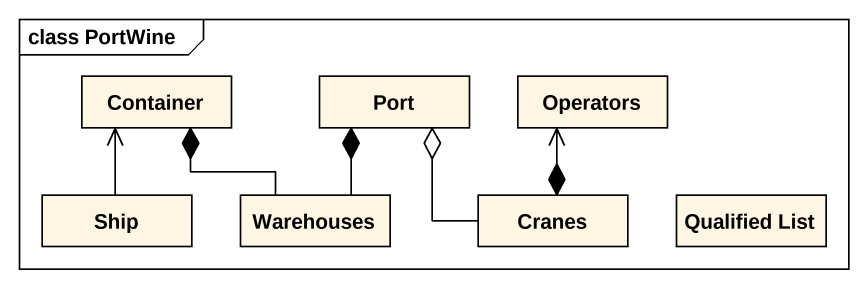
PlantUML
@startuml
mainframe class PortWine
hide circle
hide empty members
class Container
class "Port" as Port_
class Operators
class Ship
class Warehouses
class Cranes
class "Qualified List" as Qualified_List
Container *-- Warehouses
Port_ *-- Warehouses
Port_ o-- Cranes
Ship -up-> Container
Cranes *-up-> Operators
@enduml
